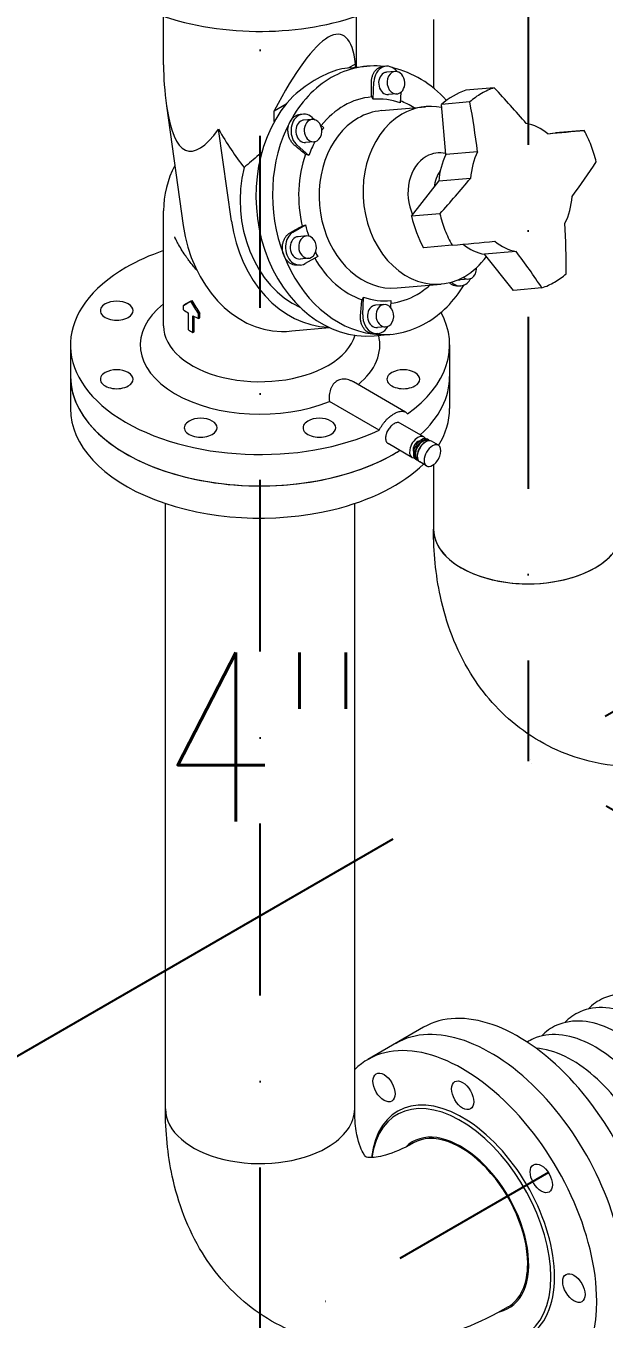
# Model space of a CAD drawing. Header units: millimetres. Extents: x -312439 to 477422, y -331570 to 212570.
# Drawn here: x 349559 to 349987, y 173903 to 174858 of the extents above; entities that cross this region are included whole.
import ezdxf

# ---------------------------------------------------------------- set-up
doc = ezdxf.new("R2010")
doc.units = ezdxf.units.MM
doc.linetypes.add('DASHDOT', pattern=[25.4, 12.7, -6.35, 0, -6.35])
doc.layers.add('ARCONDTEXTO', color=4, linetype='Continuous')
doc.styles.add('ROMAND', font='ROMAND.SHX')
doc.styles.add('ROMANS', font='romans.shx', dxfattribs={"height": 187.5})
doc.dimstyles.new('1-50 (MILIMETRO)', dxfattribs={"dimscale": 0, "dimtxt": 125, "dimasz": 125, "dimexe": 100, "dimexo": 100, "dimgap": 50, "dimtad": 0, "dimdec": 0, "dimzin": 0, "dimdsep": 46, "dimtxsty": 'ROMAND', "dimcen": -390, "dimclrd": 1, "dimclre": 1, "dimclrt": 3, "dimadec": 0, "dimazin": 0, "dimtfac": 1, "dimtdec": 0, "dimtix": 1, "dimtmove": 2, "dimatfit": 2, "dimfxl": 1, "dimtvp": 1, "dimtolj": 1, "dimtzin": 0, "dimarcsym": 0})

# ---------------------------------------------------------------- blocks, each defined once
blk = doc.blocks.new('*D20')
at = {"color": 1, "lineweight": -2, "transparency": 16777216}
for p, q in [((349830.29, 175602.04), (348862.26, 175043.15)), ((348962.26, 174975.89), (348962.26, 173881.15)), ((349830.29, 174257.31), (348862.26, 173698.42))]:
    blk.add_line(p, q, dxfattribs=at)
at = {"color": 1, "transparency": 16777216}
for points in [[(348941.43, 174975.89), (348983.1, 174975.89), (348962.26, 175100.89)], [(348941.43, 173881.15), (348983.1, 173881.15), (348962.26, 173756.15)]]:
    blk.add_solid(points, dxfattribs=at)
at = {"layer": 'Defpoints', "color": 0, "transparency": 16777216}
for p in [(349930.29, 175659.78), (349930.29, 174315.04), (348962.26, 173756.15)]:
    blk.add_point(p, dxfattribs=at)
at = {"color": 3, "transparency": 16777216, "insert": (348842.03, 174417.43), "char_height": 125, "attachment_point": 5, "rotation": 90, "style": 'ROMAND'}
blk.add_mtext('\\A1;1345', dxfattribs=at)
blk = doc.blocks.new('*D79')
at = {"color": 1, "lineweight": -2, "transparency": 16777216}
for p, q in [((349631.97, 175750.48), (349353.48, 175589.7)), ((349453.48, 175522.43), (349453.48, 173851.96)), ((349631.97, 173830.01), (349353.48, 173669.23))]:
    blk.add_line(p, q, dxfattribs=at)
at = {"color": 1, "transparency": 16777216}
for points in [[(349432.65, 175522.43), (349474.31, 175522.43), (349453.48, 175647.43)], [(349432.65, 173851.96), (349474.31, 173851.96), (349453.48, 173726.96)]]:
    blk.add_solid(points, dxfattribs=at)
at = {"layer": 'Defpoints', "color": 0, "transparency": 16777216}
for p in [(349731.97, 175808.21), (349731.97, 173887.74), (349453.48, 173726.96)]:
    blk.add_point(p, dxfattribs=at)
at = {"color": 3, "transparency": 16777216, "insert": (349328.48, 174687.2), "char_height": 125, "attachment_point": 5, "rotation": 90, "style": 'ROMAND'}
blk.add_mtext('\\A1;1920', dxfattribs=at)
blk = doc.blocks.new('*D21')
at = {"color": 1, "lineweight": -2, "transparency": 16777216}
for p, q in [((349631.97, 175750.48), (349353.48, 175589.7)), ((353090.01, 173547.88), (349561.73, 175584.93)), ((353376.75, 173588.43), (353098.26, 173427.64))]:
    blk.add_line(p, q, dxfattribs=at)
at = {"color": 1, "transparency": 16777216}
for points in [[(349572.15, 175602.97), (349551.32, 175566.89), (349453.48, 175647.43)], [(353100.43, 173565.92), (353079.59, 173529.84), (353198.26, 173485.38)]]:
    blk.add_solid(points, dxfattribs=at)
at = {"layer": 'Defpoints', "color": 0, "transparency": 16777216}
for p in [(349731.97, 175808.21), (349453.48, 175647.43), (353476.75, 173646.16)]:
    blk.add_point(p, dxfattribs=at)
at = {"color": 3, "transparency": 16777216, "insert": (351388.37, 174674.66), "char_height": 125, "attachment_point": 5, "rotation": 330, "style": 'ROMAND'}
blk.add_mtext('\\A1;4324', dxfattribs=at)
blk = doc.blocks.new('*D87')
at = {"color": 1, "lineweight": -2, "transparency": 16777216}
for p, q in [((346975.39, 174176.69), (347277.14, 174350.91)), ((347285.39, 174230.67), (351020.87, 172073.99)), ((350927.37, 171895.01), (351229.12, 172069.23))]:
    blk.add_line(p, q, dxfattribs=at)
at = {"color": 1, "transparency": 16777216}
for points in [[(347295.81, 174248.71), (347274.98, 174212.63), (347177.14, 174293.17)], [(351031.29, 172092.04), (351010.45, 172055.95), (351129.12, 172011.49)]]:
    blk.add_solid(points, dxfattribs=at)
at = {"layer": 'Defpoints', "color": 0, "transparency": 16777216}
for p in [(346875.39, 174118.96), (351129.12, 172011.49), (350827.37, 171837.28)]:
    blk.add_point(p, dxfattribs=at)
at = {"color": 3, "transparency": 16777216, "insert": (349215.63, 173260.59), "char_height": 125, "attachment_point": 5, "rotation": 330, "style": 'ROMAND'}
blk.add_mtext('\\A1;4563', dxfattribs=at)
blk = doc.blocks.new('*D59')
at = {"color": 1, "lineweight": -2, "transparency": 16777216}
for p, q in [((346365.39, 173979.99), (346365.39, 174553.56)), ((346473.65, 174375.59), (349813.37, 172447.4)), ((349921.63, 171926.8), (349921.63, 172500.37))]:
    blk.add_line(p, q, dxfattribs=at)
at = {"color": 1, "transparency": 16777216}
for points in [[(346484.06, 174393.64), (346463.23, 174357.55), (346365.39, 174438.09)], [(349823.79, 172465.44), (349802.96, 172429.36), (349921.63, 172384.9)]]:
    blk.add_solid(points, dxfattribs=at)
at = {"layer": 'Defpoints', "color": 0, "transparency": 16777216}
for p in [(346365.39, 173864.52), (349921.63, 172384.9), (349921.63, 171811.33)]:
    blk.add_point(p, dxfattribs=at)
at = {"color": 3, "transparency": 16777216, "insert": (348206.01, 173519.75), "char_height": 125, "attachment_point": 5, "rotation": 330, "style": 'ROMAND'}
blk.add_mtext('\\A1;4106', dxfattribs=at)

msp = doc.modelspace()

# ---------------------------------------------------------------- linework, layer by layer
at = {"color": 6, "linetype": 'DASHDOT', "ltscale": 10}
for p, q in [((349731.968, 173887.745), (349731.968, 175808.215)), ((349930.288, 175659.779), (349930.288, 174315.043))]:
    msp.add_line(p, q, dxfattribs=at)
at = {"color": 5, "linetype": 'Continuous', "lineweight": 0, "extrusion": (4.44089e-16, 0.816497, 0.57735)}
for p, q in [((349660.577, 174829.523), (349660.577, 174865.608)), ((349803.36, 174827.91), (349803.36, 174865.608)), ((349860.294, 174863.086), (349860.294, 174812.397)), ((349797.42, 174827.366), (349802.58, 174830.345)), ((349798.692, 174827.493), (349810.948, 174828.588)), ((349802.58, 174827.84), (349802.58, 174830.345)), ((349825.109, 174828.558), (349822.776, 174828.349)), ((349815.563, 174804.169), (349816.183, 174817.161)), ((349831.751, 174824.671), (349825.506, 174824.113)), ((349833.226, 174808.164), (349826.98, 174807.606)), ((349836.052, 174809.29), (349835.684, 174801.567)), ((349905.166, 174812.676), (349884.115, 174810.796)), ((349662.813, 174799.32), (349675.177, 174710.892)), ((349742.486, 174795.65), (349751.241, 174800.705)), ((349821.749, 174795.762), (349854.292, 174798.669)), ((349887.137, 174802.267), (349866.086, 174800.387)), ((349869.45, 174763.327), (349866.086, 174800.387)), ((349742.486, 174787.634), (349742.486, 174795.65)), ((349763.81, 174793.167), (349761.686, 174792.977)), ((349770.452, 174789.28), (349764.207, 174788.722)), ((349770.497, 174790.784), (349772.419, 174789.08)), ((349710.776, 174714.071), (349701.264, 174782.104)), ((349776.624, 174785.351), (349779.126, 174783.133)), ((349776.624, 174785.351), (349779.126, 174783.133)), ((349944.757, 174778.738), (349950.59, 174779.273)), ((349971.641, 174781.153), (349950.59, 174779.273)), ((349768.02, 174762.501), (349759.391, 174770.153)), ((349771.927, 174772.773), (349765.681, 174772.215)), ((349892.903, 174765.422), (349869.45, 174763.327)), ((349843.928, 174717.692), (349864.154, 174743.564)), ((349887.607, 174745.659), (349864.154, 174743.564)), ((349660.577, 174636.657), (349660.577, 174721.7)), ((349756.331, 174705.979), (349765.579, 174711.319)), ((349864.979, 174719.572), (349843.928, 174717.692)), ((349766.346, 174703.174), (349760.101, 174702.616)), ((349873.994, 174696.338), (349852.943, 174694.458)), ((349767.821, 174686.666), (349761.575, 174686.108)), ((349774.594, 174688.085), (349765.345, 174682.745)), ((349921.508, 174691.697), (349898.055, 174689.602)), ((349919.417, 174662.935), (349898.055, 174689.602)), ((349761.972, 174681.664), (349760.036, 174681.491)), ((349833.454, 174664.72), (349865.996, 174667.626)), ((349873.776, 174668.722), (349873.464, 174668.998)), ((349880.464, 174666.339), (349878.339, 174666.15)), ((349886.312, 174671.342), (349880.067, 174670.784)), ((349940.468, 174664.815), (349919.417, 174662.935)), ((349680.587, 174654.938), (349681.488, 174655.458)), ((349807.97, 174644.948), (349808.59, 174657.939)), ((349828.711, 174655.337), (349828.472, 174650.328)), ((349675.262, 174651.868), (349676.169, 174652.391)), ((349675.262, 174648.578), (349675.262, 174651.868)), ((349678.927, 174633.691), (349678.927, 174646.136)), ((349682.298, 174631.745), (349682.298, 174644.19)), ((349686.531, 174645.362), (349687.438, 174645.886)), ((349686.531, 174642.073), (349686.531, 174645.362)), ((349687.438, 174642.596), (349687.438, 174645.886)), ((349823.539, 174652.458), (349817.293, 174651.9)), ((349683.2, 174632.265), (349683.2, 174643.711)), ((349686.531, 174642.073), (349687.438, 174642.596)), ((349755.404, 174632.918), (349783.248, 174635.405)), ((349825.013, 174635.951), (349818.768, 174635.393)), ((349682.298, 174631.745), (349683.2, 174632.265)), ((349816.384, 174629.405), (349828.641, 174630.5)), ((349819.165, 174630.949), (349816.831, 174630.74)), ((349819.165, 174630.949), (349816.831, 174630.74)), ((349591.735, 174622.605), (349591.735, 174575.593)), ((349872.201, 174622.605), (349872.201, 174575.593)), ((349839.649, 174572.925), (349800.991, 174595.244)), ((349820.092, 174559.625), (349783.256, 174580.892)), ((349853.073, 174554.65), (349835.398, 174564.854)), ((349844.34, 174539.524), (349826.665, 174549.729)), ((349844.34, 174539.524), (349826.665, 174549.729)), ((349853.664, 174550.47), (349854.476, 174550.938)), ((349853.664, 174550.47), (349854.476, 174550.938)), ((349856.615, 174552.458), (349855.713, 174552.978)), ((349856.615, 174552.458), (349855.713, 174552.978)), ((349863.922, 174548.459), (349858.874, 174551.374)), ((349848.256, 174541.102), (349848.256, 174540.165)), ((349848.009, 174537.553), (349847.108, 174538.073)), ((349848.009, 174537.553), (349847.108, 174538.073)), ((349855.125, 174533.224), (349850.077, 174536.138)), ((349860.294, 174534.159), (349860.294, 174486.493)), ((349661.974, 174057.993), (349661.974, 174505.435)), ((349801.962, 174057.993), (349801.962, 174505.435)), ((349852.94, 174118.313), (349811.717, 174094.513))]:
    msp.add_line(p, q, dxfattribs=at)
at = {"color": 6, "linetype": 'DASHDOT', "ltscale": 10, "extrusion": (4.44089e-16, 0.816497, 0.57735)}
for p, q in [((350317.271, 174538.468), (349930.288, 174315.043)), ((350317.914, 174091.247), (349930.288, 174315.043)), ((350385.415, 174265.013), (349731.968, 173887.745))]:
    msp.add_line(p, q, dxfattribs=at)
at = {"color": 5, "linetype": 'Continuous', "lineweight": 0}
msp.add_arc((349731.968, 174721.7), 71.391, 151.937168, 180, dxfattribs=at)
for centre, major_axis, ratio, start_param, end_param in [((349731.968, 174935.294), (140.233, 0), 0.5773503, 3.1415927, 5.3919), ((349731.968, 174661.606), (60.176, 190.253), 0.2019062, 5.8629198, 6.5004447), ((349731.968, 174661.606), (60.176, 190.253), 0.2019062, 0.2172594, 0.8547843), ((349731.968, 174758.131), (-46.463, 131.96), 0.4107544, 0.8621401, 1.1131156), ((349748.465, 174723.173), (62.833, 101.162), 0.4025427, 0.3997664, 0.6448807), ((349819.795, 174729.544), (8.846, -99.044), 0.7886751, 2.9803504, 3.4924721), ((349807.538, 174728.449), (8.846, -99.044), 0.7886751, 3.1415927, 3.2473577), ((349826.243, 174815.86), (1.134, -12.698), 0.7886751, 2.2551499, 4.5396696), ((349832.488, 174816.417), (-0.737, 8.254), 0.7886751, 3.4924721, 6.6340647), ((349819.795, 174729.544), (8.846, -99.044), 0.7886751, 2.3389, 2.8950187), ((349819.795, 174729.544), (8.846, -99.044), 0.7886751, 3.4924721, 4.0160708), ((349748.465, 174723.173), (62.833, 101.162), 0.4025427, 0.6448807, 0.889995), ((349826.243, 174815.86), (-0.737, 8.254), 0.7886751, 0.3508794, 3.1415927), ((349826.243, 174815.86), (-0.737, 8.254), 0.7886751, 0, 0.3508794), ((349832.488, 174816.417), (-0.737, 8.254), 0.7886751, 0.3508794, 3.4924721), ((349807.538, 174728.449), (8.846, -99.044), 0.7886751, 3.7375864, 6.2831853), ((349901.766, 174736.865), (6.805, -76.188), 0.7886751, 3.325024, 3.6599201), ((349922.817, 174738.745), (-6.805, 76.188), 0.7886751, 0.3508794, 0.5183275), ((349922.817, 174738.745), (-6.805, 76.188), 0.7886751, 0.1834313, 0.3508794), ((349666.235, 174740.259), (-360.346, 281.7), 0.4702544, 4.3111148, 4.3929453), ((349731.968, 175022.426), (53.231, 256.437), 0.1855173, 2.6632307, 3.5384683), ((349821.022, 174729.654), (6.808, -76.223), 0.7886751, 3.4924721, 3.836628), ((349821.022, 174729.654), (6.808, -76.223), 0.7886751, 3.1362436, 3.4924721), ((349822.137, 174729.753), (6.646, -74.41), 0.7886751, 2.7973855, 3.140361), ((349821.022, 174729.654), (6.808, -76.223), 0.7886751, 2.605291, 2.7829501), ((349860.144, 174733.148), (5.852, -65.521), 0.7886751, 2.910085, 3.4924721), ((349616.035, 174711.276), (-41.738, 455.48), 0.6148091, 4.7750799, 4.8569104), ((349819.795, 174729.544), (8.846, -99.044), 0.7886751, 4.0160708, 5.0632684), ((349764.944, 174780.469), (1.134, -12.698), 0.7886751, 2.4452745, 5.5868672), ((349764.944, 174780.469), (0.737, -8.254), 0.7886751, 3.4924721, 6.2831853), ((349764.944, 174780.469), (0.737, -8.254), 0.7886751, 3.1415927, 3.4924721), ((349771.19, 174781.026), (0.737, -8.254), 0.7886751, 3.4924721, 6.6340647), ((349771.19, 174781.026), (0.737, -8.254), 0.7886751, 0.3508794, 3.4924721), ((349827.602, 174730.241), (5.852, -65.521), 0.7886751, 3.4924721, 6.2831853), ((349827.602, 174730.241), (5.852, -65.521), 0.7886751, 3.1415927, 3.4924721), ((349860.144, 174733.148), (5.852, -65.521), 0.7886751, 3.4924721, 6.6340647), ((349731.968, 174853.062), (-46.463, 131.96), 0.4107544, 1.9883533, 2.2675497), ((349822.137, 174729.753), (6.646, -74.41), 0.7886751, 3.8445831, 3.8798911), ((349925.219, 174738.96), (-4.253, 47.617), 0.7886751, 5.6252774, 6.0720557), ((349642.288, 174751.615), (455.516, 41.342), 0.001115, 5.4386381, 5.5204686), ((349922.817, 174738.745), (-6.805, 76.188), 0.7886751, 5.0632684, 5.2307165), ((349822.137, 174729.753), (6.646, -74.41), 0.7886751, 4.0258676, 4.1875586), ((349922.817, 174738.745), (-6.805, 76.188), 0.7886751, 4.8958203, 5.0632684), ((349821.022, 174729.654), (6.808, -76.223), 0.7886751, 4.1834411, 4.8958981), ((349865.855, 174733.658), (2.756, -30.856), 0.7886751, 3.4924721, 5.1402029), ((349865.855, 174733.658), (2.756, -30.856), 0.7886751, 2.8842159, 3.4924721), ((349901.766, 174736.865), (4.253, -47.617), 0.7886751, 4.054481, 4.5012594), ((349925.219, 174738.96), (-4.253, 47.617), 0.7886751, 0.9128884, 1.3596668), ((349781.229, 174726.099), (7.202, -80.632), 0.7886751, 4.2930307, 5.8628079), ((349879.127, 174734.843), (2.098, -23.491), 0.7886751, 3.8637936, 4.460463), ((349667.389, 174686.923), (356.976, 285.958), 0.3960458, 5.3141577, 5.3959882), ((349624.017, 174741.066), (356.976, 285.958), 0.3960458, 5.1041178, 5.1859483), ((349925.219, 174738.96), (-4.253, 47.617), 0.7886751, 4.054481, 4.5012594), ((349745.63, 174722.92), (8.052, -90.155), 0.7886751, 4.7755436, 6.1995467), ((349781.229, 174726.099), (8.052, -90.155), 0.7886751, 4.7755436, 6.1884581), ((349822.137, 174729.753), (6.646, -74.41), 0.7886751, 4.8917806, 5.0078483), ((349901.766, 174736.865), (6.805, -76.188), 0.7886751, 4.8958203, 5.2307165), ((349922.817, 174738.745), (-6.805, 76.188), 0.7886751, 1.7542277, 1.9216757), ((349675.371, 174716.713), (41.738, -455.48), 0.6148091, 1.4234474, 1.5052779), ((349760.838, 174694.362), (-1.134, 12.698), 0.7886751, 0.3508794, 3.4924721), ((349760.838, 174694.362), (0.737, -8.254), 0.7886751, 3.4924721, 6.2831853), ((349760.838, 174694.362), (0.737, -8.254), 0.7886751, 3.1415927, 3.4924721), ((349767.083, 174694.92), (0.737, -8.254), 0.7886751, 3.4924721, 6.6340647), ((349767.083, 174694.92), (0.737, -8.254), 0.7886751, 0.3508794, 3.4924721), ((349922.817, 174738.745), (-6.805, 76.188), 0.7886751, 1.9216757, 2.0891238), ((349731.968, 174622.605), (140.233, 0), 0.5773503, 2.1049246, 2.3561945), ((349649.117, 174676.374), (455.516, 41.342), 0.001115, 5.2285982, 5.3104287), ((349901.766, 174736.865), (4.253, -47.617), 0.7886751, 5.6270002, 6.0720557), ((349925.219, 174738.96), (-4.253, 47.617), 0.7886751, 2.4836847, 2.9304631), ((349819.795, 174729.544), (8.846, -99.044), 0.7886751, 5.0632684, 6.1104659), ((349821.022, 174729.654), (6.808, -76.223), 0.7886751, 5.2371051, 5.9430956), ((349822.137, 174729.753), (6.646, -74.41), 0.7886751, 5.1876495, 5.2347561), ((349860.144, 174733.148), (5.852, -65.521), 0.7886751, 0.3508794, 0.7417875), ((349625.17, 174687.73), (-360.346, 281.7), 0.4702544, 4.1010749, 4.1829054), ((349731.968, 174622.605), (140.233, 0), 0.5773503, 2.3561945, 5.3919), ((349885.575, 174679.595), (-0.737, 8.254), 0.7886751, 3.4924721, 4.6519615), ((349922.817, 174738.745), (-6.805, 76.188), 0.7886751, 3.4924721, 3.6599201), ((349821.022, 174729.654), (6.808, -76.223), 0.7886751, 0.3508794, 0.5363016), ((349819.795, 174729.544), (8.846, -99.044), 0.7886751, 0.3508794, 0.8181817), ((349879.329, 174679.037), (-1.134, 12.698), 0.7886751, 2.4452745, 4.0280354), ((349879.329, 174679.037), (-0.737, 8.254), 0.7886751, 2.9312001, 3.1415927), ((349885.575, 174679.595), (-0.737, 8.254), 0.7886751, 2.508264, 3.4924721), ((349922.817, 174738.745), (-6.805, 76.188), 0.7886751, 3.325024, 3.4924721), ((349625.965, 174647.955), (-12.111, 0), 0.5773503, 2.3561945, 5.4977871), ((349731.968, 174684.603), (72.666, 41.926), 0.0002842, 3.8169857, 3.9268556), ((349731.968, 174684.603), (71.391, 41.191), 0.0002842, 3.8150161, 3.9268561), ((349731.968, 174684.606), (-51.391, 88.954), 0.5775397, 1.5706608, 1.6805311), ((349731.968, 174684.606), (-50.49, 87.393), 0.5775397, 1.5706614, 1.6825017), ((349822.137, 174729.753), (6.646, -74.41), 0.7886751, 5.9389782, 6.2819537), ((349824.276, 174644.204), (0.737, -8.254), 0.7886751, 0.3508794, 3.4924721), ((349821.022, 174729.654), (6.808, -76.223), 0.7886751, 0.0132038, 0.3508794), ((349625.965, 174647.955), (-12.111, 0), 0.5773503, 5.4977871, 8.6393798), ((349731.968, 174622.605), (88.602, 0), 0.5773503, 2.5077462, 5.3297188), ((349731.968, 174674.813), (-72.666, 0), 0.5773503, 0.675557, 0.7525866), ((349731.968, 174674.813), (-72.666, 0), 0.5773503, 0.8182097, 0.8952971), ((349818.031, 174643.647), (-1.134, 12.698), 0.7886751, 1.398077, 4.0280354), ((349818.031, 174643.647), (0.737, -8.254), 0.7886751, 3.4924721, 6.2831853), ((349818.031, 174643.647), (0.737, -8.254), 0.7886751, 3.1415927, 3.4924721), ((349824.276, 174644.204), (0.737, -8.254), 0.7886751, 3.4924721, 6.6340647), ((349731.968, 174622.605), (140.233, 0), 0.5773503, 5.6036743, 6.5851887), ((349731.968, 174636.657), (71.391, 0), 0.5773503, 3.1415927, 5.4977871), ((349819.795, 174729.544), (8.846, -99.044), 0.7886751, 6.1104659, 6.6340647), ((349731.968, 174662.368), (-72.666, 0), 0.5773503, 0.7525866, 0.8182097), ((349731.968, 174636.657), (71.391, 0), 0.5773503, 5.4977871, 6.1146598), ((349731.968, 174622.605), (88.602, 0), 0.5773503, 5.6713039, 6.4223834), ((349731.968, 174599.393), (-140.233, 0), 0.5773503, 0, 1.9627364), ((349731.968, 174599.393), (140.233, 0), 0.5773503, 3.1415927, 5.4977871), ((349625.965, 174597.255), (-12.111, 0), 0.5773503, 5.4977871, 8.6393798), ((349625.965, 174597.255), (-12.111, 0), 0.5773503, 2.3561945, 5.4977871), ((349837.971, 174597.255), (-12.111, 0), 0.5773503, 5.4977871, 8.6393798), ((349837.971, 174597.255), (-12.111, 0), 0.5773503, 2.3561945, 5.4977871), ((349731.968, 174599.393), (-140.233, 0), 0.5773503, 2.5778912, 3.1415927), ((349731.968, 174599.393), (140.233, 0), 0.5773503, 5.7194838, 6.2831853), ((349731.968, 174575.593), (140.233, 0), 0.5773503, 3.1415927, 5.1043291), ((349688.06, 174561.404), (-12.111, 0), 0.5773503, 2.3561945, 5.4977871), ((349775.876, 174561.404), (-12.111, 0), 0.5773503, 2.3561945, 5.4977871), ((349731.968, 174575.593), (140.233, 0), 0.5773503, 5.9404556, 6.2831853), ((349688.06, 174561.404), (-12.111, 0), 0.5773503, 5.4977871, 8.6393798), ((349775.876, 174561.404), (-12.111, 0), 0.5773503, 5.4977871, 8.6393798), ((349848.706, 174547.087), (4.366, 7.563), 0.5773503, 0.7853982, 3.4811609), ((349851.411, 174545.526), (4.303, 7.452), 0.5773503, 0.7853982, 3.1415927), ((349848.706, 174547.087), (2.55, 4.416), 0.5773503, 0.7853982, 2.7939702), ((349852.312, 174545.005), (4.303, 7.452), 0.5773503, 0.7853982, 3.3498248), ((349852.312, 174545.005), (3.825, 6.624), 0.5773503, 0.7853982, 3.1393829), ((349854.476, 174543.756), (4.398, 7.618), 0.5773503, 0.7853982, 3.1415927), ((349853.664, 174544.225), (3.825, 6.624), 0.5773503, 0.7853982, 2.3561945), ((349848.706, 174547.087), (4.366, 7.563), 0.5773503, 5.9436171, 7.0685835), ((349848.706, 174547.087), (2.55, 4.416), 0.5773503, 0.3476224, 0.7853982), ((349851.411, 174545.526), (4.303, 7.452), 0.5773503, 0, 0.7853982), ((349852.312, 174545.005), (4.303, 7.452), 0.5773503, 6.0749532, 7.0685835), ((349852.312, 174545.005), (3.825, 6.624), 0.5773503, 0.0022097, 0.7853982), ((349854.476, 174543.756), (4.398, 7.618), 0.5773503, 0, 0.7853982), ((349859.524, 174540.842), (4.398, 7.618), 0.5773503, 3.9269908, 7.0685835), ((349731.968, 174599.393), (-140.233, 0), 0.5773503, 1.9627364, 2.3999597), ((349731.968, 174599.393), (140.233, 0), 0.5773503, 5.4977871, 5.5415524), ((349859.524, 174540.842), (4.398, 7.618), 0.5773503, 0.7853982, 3.9269908), ((349731.968, 174575.593), (140.233, 0), 0.5773503, 5.1043291, 5.751468), ((349930.288, 174486.493), (69.994, 0), 0.5773503, 3.1415927, 5.4977871), ((349930.288, 174486.493), (-69.994, 0), 0.5773503, 0, 3.1415927), ((349930.288, 174486.493), (69.994, 0), 0.5773503, 5.4977871, 6.2831853), ((349923.057, 173996.868), (70.117, -121.446), 0.5773503, 0.7853982, 3.1415927), ((349902.445, 173984.968), (70.117, -121.446), 0.5773503, 0.7853982, 3.1415927), ((349881.834, 173973.068), (70.117, -121.446), 0.5773503, 0.7853982, 3.2926829), ((349881.834, 173973.068), (48.071, -83.262), 0.5773503, 0.7853982, 3.7988444), ((349880.448, 173972.268), (47.091, -81.565), 0.5773503, 0.7853982, 3.7733612), ((349731.968, 174057.993), (69.994, 0), 0.5773503, 3.1415927, 5.4977871), ((349731.968, 174057.993), (69.994, 0), 0.5773503, 5.4977871, 6.2831853), ((349880.448, 173972.268), (35.518, -61.518), 0.5773503, 6.1036024, 9.5816852), ((349880.448, 173972.268), (34.997, -60.617), 0.5773503, 0.7853982, 3.1415927), ((349902.445, 173984.968), (35.518, -61.518), 0.5773503, 3.4564323, 3.481239), ((349902.445, 173984.968), (34.293, -59.397), 0.5773503, 3.408813, 3.4341272), ((349902.445, 173984.968), (30.619, -53.033), 0.5773503, 3.2605556, 3.2880462), ((349880.448, 173972.268), (34.997, -60.617), 0.5773503, 0, 0.7853982), ((349880.448, 173972.268), (47.091, -81.565), 0.5773503, 5.5050704, 7.0685835), ((349881.834, 173973.068), (48.071, -83.262), 0.5773503, 5.4977871, 7.0685835), ((349902.445, 173984.968), (30.619, -53.033), 0.5773503, 6.1367318, 6.1642223), ((349902.445, 173984.968), (70.117, -121.446), 0.5773503, 0, 0.7853982), ((349902.445, 173984.968), (35.518, -61.518), 0.5773503, 5.943539, 5.9683457), ((349902.445, 173984.968), (34.293, -59.397), 0.5773503, 5.9906507, 6.0159649), ((349881.834, 173973.068), (70.117, -121.446), 0.5773503, 5.1450894, 7.0685835)]:
    msp.add_ellipse(centre, major_axis=major_axis, ratio=ratio, start_param=start_param, end_param=end_param, dxfattribs=at)
for centre, major_axis in [((349823.658, 174073.83), (5.818, -10.076)), ((349881.834, 174068.068), (5.818, -10.076)), ((349940.009, 174006.655), (-5.818, 10.076)), ((349964.106, 173925.568), (-5.818, 10.076))]:
    msp.add_ellipse(centre, major_axis=major_axis, ratio=0.5773503, dxfattribs=at)
for points, knots in [([(349814.474, 174817.008), (349814.469, 174817.839), (349814.53, 174818.648), (349814.716, 174819.83), (349814.794, 174820.219), (349814.982, 174820.985), (349815.093, 174821.364), (349815.467, 174822.459), (349815.774, 174823.143), (349816.5, 174824.419), (349816.924, 174825.014), (349817.851, 174826.058), (349818.358, 174826.515), (349819.182, 174827.101), (349819.469, 174827.279), (349820.05, 174827.594), (349820.644, 174827.869), (349821.263, 174828.067), (349821.894, 174828.226), (349822.217, 174828.286), (349822.62, 174828.334), (349822.698, 174828.342), (349822.776, 174828.349)], [0.000000396, 0.000000396, 0.000000396, 0.000000396, 0.001958149, 0.001958149, 0.002937025, 0.002937025, 0.003915902, 0.003915902, 0.005873654, 0.005873654, 0.007831407, 0.007831407, 0.00978916, 0.00978916, 0.010768037, 0.010768037, 0.011746913, 0.012725789, 0.012725789, 0.013704666, 0.013704666, 0.013938543, 0.013938543, 0.013938543, 0.013938543]), ([(349757.682, 174770), (349757.087, 174770.484), (349756.535, 174771.029), (349755.77, 174771.936), (349755.524, 174772.255), (349755.059, 174772.918), (349754.841, 174773.26), (349754.231, 174774.314), (349753.881, 174775.055), (349753.443, 174776.227), (349753.312, 174776.628), (349753.085, 174777.431), (349752.891, 174778.24), (349752.763, 174779.063), (349752.669, 174779.893), (349752.638, 174780.314), (349752.599, 174781.568), (349752.641, 174782.39), (349752.806, 174783.602), (349752.877, 174784.002), (349753.055, 174784.796), (349753.161, 174785.186), (349753.524, 174786.323), (349753.827, 174787.04), (349754.191, 174787.718)], [0.00058138, 0.00058138, 0.00058138, 0.00058138, 0.002539611, 0.002539611, 0.003518726, 0.003518726, 0.004497842, 0.004497842, 0.006456073, 0.006456073, 0.007435188, 0.007435188, 0.008414304, 0.009393419, 0.009393419, 0.010372535, 0.010372535, 0.012330766, 0.012330766, 0.013309881, 0.013309881, 0.014288997, 0.014288997, 0.016247228, 0.016247228, 0.016247228, 0.016247228]), ([(349754.191, 174787.718), (349754.373, 174788.056), (349754.572, 174788.386), (349754.994, 174789.012), (349755.217, 174789.31), (349755.922, 174790.158), (349756.44, 174790.663), (349757.573, 174791.547), (349758.172, 174791.912), (349759.113, 174792.348), (349759.434, 174792.475), (349760.091, 174792.689), (349760.429, 174792.778), (349761.071, 174792.905), (349761.378, 174792.949), (349761.686, 174792.977)], [0.0162472276, 0.0162472276, 0.0162472276, 0.0162472276, 0.0172249629, 0.0172249629, 0.0182026982, 0.0182026982, 0.0201581688, 0.0201581688, 0.0221136394, 0.0221136394, 0.0230913747, 0.0230913747, 0.02406911, 0.02406911, 0.024951443, 0.024951443, 0.024951443, 0.024951443]), ([(349733.314, 174765.107), (349732.538, 174764.438), (349731.768, 174763.771), (349727.306, 174759.907), (349723.725, 174756.779), (349720.215, 174753.743)], [0.032298756, 0.032298756, 0.032298756, 0.032298756, 0.034927772, 0.034927772, 0.047621342, 0.047621342, 0.047621342, 0.047621342]), ([(349733.314, 174765.107), (349732.538, 174764.438), (349731.768, 174763.771), (349727.306, 174759.907), (349723.725, 174756.779), (349720.215, 174753.743)], [0.032298756, 0.032298756, 0.032298756, 0.032298756, 0.034927772, 0.034927772, 0.047621342, 0.047621342, 0.047621342, 0.047621342]), ([(349685.176, 174677.847), (349683.267, 174680.019), (349681.444, 174682.258), (349679.167, 174685.281), (349678.634, 174686.006), (349677.59, 174687.464), (349677.079, 174688.196), (349675.577, 174690.405), (349674.618, 174691.893), (349672.783, 174694.899), (349671.908, 174696.417), (349670.659, 174698.717), (349670.253, 174699.487), (349669.661, 174700.649), (349669.369, 174701.232), (349669.083, 174701.816), (349668.894, 174702.206), (349668.799, 174702.403), (349668.707, 174702.596)], [0.05657441, 0.05657441, 0.05657441, 0.05657441, 0.063463935, 0.063463935, 0.06560998, 0.06560998, 0.067756025, 0.067756025, 0.072048115, 0.072048115, 0.076340205, 0.076340205, 0.07848625, 0.07848625, 0.079559272, 0.080095783, 0.080095783, 0.080632295, 0.080632295, 0.080632295, 0.080632295]), ([(349749.481, 174688.948), (349749.334, 174689.328), (349749.202, 174689.716), (349748.969, 174690.512), (349748.868, 174690.918), (349748.619, 174692.138), (349748.52, 174692.962), (349748.472, 174694.215), (349748.474, 174694.638), (349748.511, 174695.474), (349748.547, 174695.888), (349748.704, 174697.118), (349748.874, 174697.922), (349749.353, 174699.496), (349749.654, 174700.243), (349750.192, 174701.3), (349750.387, 174701.642), (349750.805, 174702.304), (349751.03, 174702.626), (349751.737, 174703.54), (349752.253, 174704.087), (349753.374, 174705.056), (349753.983, 174705.479), (349754.622, 174705.826)], [0.015662218, 0.015662218, 0.015662218, 0.015662218, 0.016640189, 0.016640189, 0.017618161, 0.017618161, 0.019574103, 0.019574103, 0.020552075, 0.020552075, 0.021530046, 0.021530046, 0.023485989, 0.023485989, 0.025441931, 0.025441931, 0.026419902, 0.026419902, 0.027397874, 0.027397874, 0.029353816, 0.029353816, 0.031309759, 0.031309759, 0.031309759, 0.031309759]), ([(349760.036, 174681.491), (349759.889, 174681.478), (349759.742, 174681.469), (349758.898, 174681.435), (349758.205, 174681.49), (349756.831, 174681.759), (349756.144, 174681.979), (349754.839, 174682.565), (349754.213, 174682.932), (349753.315, 174683.596), (349753.023, 174683.837), (349752.465, 174684.346), (349751.93, 174684.885), (349751.441, 174685.483), (349750.975, 174686.111), (349750.753, 174686.441), (349750.13, 174687.467), (349749.776, 174688.189), (349749.481, 174688.948)], [0.003503533, 0.003503533, 0.003503533, 0.003503533, 0.003915703, 0.003915703, 0.005873455, 0.005873455, 0.007831208, 0.007831208, 0.009788961, 0.009788961, 0.010767837, 0.010767837, 0.011746713, 0.012725589, 0.012725589, 0.013704466, 0.013704466, 0.015662218, 0.015662218, 0.015662218, 0.015662218]), ([(349760.036, 174681.491), (349759.889, 174681.478), (349759.742, 174681.469), (349758.898, 174681.435), (349758.205, 174681.49), (349756.831, 174681.759), (349756.144, 174681.979), (349754.839, 174682.565), (349754.213, 174682.932), (349753.315, 174683.596), (349753.023, 174683.837), (349752.465, 174684.346), (349751.93, 174684.885), (349751.441, 174685.483), (349750.975, 174686.111), (349750.753, 174686.441), (349750.13, 174687.467), (349749.776, 174688.189), (349749.481, 174688.948)], [0.003503533, 0.003503533, 0.003503533, 0.003503533, 0.003915703, 0.003915703, 0.005873455, 0.005873455, 0.007831208, 0.007831208, 0.009788961, 0.009788961, 0.010767837, 0.010767837, 0.011746713, 0.012725589, 0.012725589, 0.013704466, 0.013704466, 0.015662218, 0.015662218, 0.015662218, 0.015662218]), ([(349878.339, 174666.15), (349878, 174666.119), (349877.658, 174666.113), (349876.683, 174666.166), (349876.065, 174666.282), (349875.157, 174666.574), (349874.857, 174666.691), (349874.265, 174666.966), (349873.972, 174667.124), (349873.117, 174667.651), (349872.577, 174668.074), (349872.067, 174668.569)], [0.0258099615, 0.0258099615, 0.0258099615, 0.0258099615, 0.0268783058, 0.0268783058, 0.0288345056, 0.0288345056, 0.0298126055, 0.0298126055, 0.0307907054, 0.0307907054, 0.0327469051, 0.0327469051, 0.0327469051, 0.0327469051]), ([(349815.085, 174630.775), (349814.756, 174630.817), (349814.429, 174630.88), (349813.776, 174631.048), (349813.453, 174631.152), (349812.507, 174631.522), (349811.902, 174631.844), (349811.034, 174632.442), (349810.749, 174632.661), (349810.204, 174633.131), (349809.942, 174633.382), (349809.19, 174634.18), (349808.733, 174634.772), (349807.908, 174636.081), (349807.554, 174636.779), (349807.109, 174637.882), (349806.975, 174638.26), (349806.736, 174639.035), (349806.63, 174639.434), (349806.366, 174640.638), (349806.254, 174641.454), (349806.159, 174643.114), (349806.177, 174643.963), (349806.261, 174644.795)], [0.015662419, 0.015662419, 0.015662419, 0.015662419, 0.01664064, 0.01664064, 0.017618861, 0.017618861, 0.019575304, 0.019575304, 0.020553525, 0.020553525, 0.021531746, 0.021531746, 0.023488188, 0.023488188, 0.025444631, 0.025444631, 0.026422852, 0.026422852, 0.027401073, 0.027401073, 0.029357516, 0.029357516, 0.031313958, 0.031313958, 0.031313958, 0.031313958]), ([(349800.991, 174595.244), (349800.845, 174595.329), (349800.697, 174595.412), (349800.232, 174595.665), (349799.912, 174595.828), (349799.265, 174596.133), (349798.937, 174596.276), (349797.95, 174596.668), (349797.292, 174596.88), (349795.972, 174597.198), (349795.31, 174597.305), (349794.313, 174597.377), (349793.98, 174597.386), (349793.324, 174597.373), (349792.999, 174597.351), (349792.038, 174597.24), (349791.413, 174597.104), (349790.192, 174596.706), (349789.592, 174596.438), (349789.03, 174596.114)], [0.003282491, 0.003282491, 0.003282491, 0.003282491, 0.003716952, 0.003716952, 0.004646116, 0.004646116, 0.00557528, 0.00557528, 0.007433608, 0.007433608, 0.009291935, 0.009291935, 0.010221099, 0.010221099, 0.011150263, 0.011150263, 0.01300859, 0.01300859, 0.014866918, 0.014866918, 0.014866918, 0.014866918]), ([(349789.03, 174596.114), (349788.469, 174595.79), (349787.943, 174595.41), (349787.202, 174594.755), (349786.963, 174594.523), (349786.503, 174594.03), (349786.282, 174593.77), (349785.656, 174592.963), (349785.283, 174592.383), (349784.789, 174591.457), (349784.634, 174591.139), (349784.347, 174590.484), (349784.215, 174590.147), (349783.854, 174589.125), (349783.66, 174588.421), (349783.358, 174586.977), (349783.25, 174586.233), (349783.051, 174583.971), (349783.084, 174582.44), (349783.256, 174580.892)], [0.014866918, 0.014866918, 0.014866918, 0.014866918, 0.016720133, 0.016720133, 0.017646741, 0.017646741, 0.018573348, 0.018573348, 0.020426564, 0.020426564, 0.021353171, 0.021353171, 0.022279779, 0.022279779, 0.024132994, 0.024132994, 0.025986209, 0.025986209, 0.02969264, 0.02969264, 0.02969264, 0.02969264]), ([(349820.092, 174559.625), (349820.733, 174560.921), (349821.472, 174562.166), (349822.507, 174563.664), (349822.72, 174563.961), (349823.156, 174564.549), (349823.381, 174564.841), (349824.063, 174565.696), (349824.53, 174566.243), (349825.49, 174567.291), (349825.981, 174567.793), (349826.988, 174568.752), (349827.506, 174569.211), (349829.056, 174570.486), (349830.091, 174571.21), (349831.128, 174571.809)], [0, 0, 0, 0, 0.00341829, 0.00341829, 0.004272863, 0.004272863, 0.005127436, 0.005127436, 0.006836581, 0.006836581, 0.008545726, 0.008545726, 0.010254871, 0.010254871, 0.013673162, 0.013673162, 0.013673162, 0.013673162]), ([(349831.128, 174571.809), (349831.387, 174571.958), (349831.646, 174572.1), (349832.159, 174572.364), (349832.413, 174572.486), (349833.167, 174572.826), (349833.659, 174573.015), (349834.624, 174573.321), (349835.097, 174573.436), (349836.022, 174573.591), (349836.466, 174573.628), (349837.316, 174573.624), (349837.723, 174573.583), (349838.307, 174573.463), (349838.498, 174573.413), (349838.87, 174573.293), (349839.052, 174573.222), (349839.929, 174572.823), (349840.536, 174572.353), (349841.053, 174571.726)], [0.013673162, 0.013673162, 0.013673162, 0.013673162, 0.014526476, 0.014526476, 0.01537979, 0.01537979, 0.017086419, 0.017086419, 0.018793048, 0.018793048, 0.020499677, 0.020499677, 0.022206305, 0.022206305, 0.02305962, 0.02305962, 0.023912934, 0.023912934, 0.027326192, 0.027326192, 0.027326192, 0.027326192]), ([(349831.128, 174564.366), (349830.72, 174564.13), (349830.316, 174563.854), (349829.717, 174563.38), (349829.518, 174563.213), (349829.123, 174562.857), (349828.926, 174562.668), (349828.352, 174562.084), (349827.987, 174561.666), (349827.292, 174560.774), (349826.962, 174560.297), (349826.367, 174559.325), (349826.099, 174558.826), (349825.743, 174558.056), (349825.632, 174557.796), (349825.431, 174557.28), (349825.25, 174556.766), (349825.106, 174556.255), (349824.981, 174555.744), (349824.929, 174555.488), (349824.802, 174554.734), (349824.761, 174554.25), (349824.76, 174553.319), (349824.803, 174552.868), (349824.97, 174552.039), (349825.094, 174551.658), (349825.34, 174551.137), (349825.432, 174550.971), (349825.634, 174550.662), (349825.743, 174550.519), (349826.096, 174550.123), (349826.364, 174549.903), (349826.665, 174549.729), (349826.665, 174549.729), (349826.665, 174549.729)], [0, 0, 0, 0, 0.001338838, 0.001338838, 0.002008257, 0.002008257, 0.002677676, 0.002677676, 0.004016513, 0.004016513, 0.005355351, 0.005355351, 0.006694189, 0.006694189, 0.007363608, 0.007363608, 0.008033027, 0.008702446, 0.008702446, 0.009371865, 0.009371865, 0.010710703, 0.010710703, 0.01204954, 0.01204954, 0.013388378, 0.013388378, 0.014057797, 0.014057797, 0.014727216, 0.014727216, 0.016066054, 0.016066054, 0.016067477, 0.016067477, 0.016067477, 0.016067477]), ([(349835.398, 174564.854), (349835.127, 174565.011), (349834.83, 174565.119), (349834.343, 174565.208), (349834.173, 174565.225), (349833.827, 174565.234), (349833.65, 174565.225), (349833.107, 174565.163), (349832.726, 174565.072), (349831.937, 174564.79), (349831.536, 174564.602), (349831.128, 174564.366)], [0.0374885983, 0.0374885983, 0.0374885983, 0.0374885983, 0.0388223089, 0.0388223089, 0.0394915744, 0.0394915744, 0.04016084, 0.04016084, 0.041499371, 0.041499371, 0.0428379021, 0.0428379021, 0.0428379021, 0.0428379021]), ([(350113.765, 174340.151), (350092.719, 174328), (350070.354, 174318.833), (350023.676, 174309.397), (349999.188, 174309.061), (349956.933, 174319.601), (349939.094, 174328.067), (349909.167, 174350.897), (349896.957, 174364.859), (349876.757, 174397.736), (349869.615, 174417.008), (349861.864, 174453.027), (349860.294, 174469.666), (349860.294, 174486.493)], [1.5707963, 1.5707963, 1.5707963, 1.5707963, 1.8849556, 1.8849556, 2.1921911, 2.1921911, 2.4304134, 2.4304134, 2.6591714, 2.6591714, 2.9240626, 2.9240626, 3.1415927, 3.1415927, 3.1415927, 3.1415927]), ([(350096.049, 174022.703), (350096.049, 174031.071), (350094.845, 174039.991), (350090.249, 174058.082), (350086.862, 174067.248), (350078.285, 174084.928), (350073.103, 174093.44), (350061.436, 174109.019), (350054.953, 174116.081), (350041.247, 174128.068), (350034.023, 174132.983), (350019.471, 174140.06), (350012.135, 174142.229), (349998.337, 174143.289), (349991.836, 174142.318), (349981.792, 174137.906), (349977.942, 174135.192), (349974.689, 174131.791)], [0, 0, 0, 0, 0.3311572, 0.3311572, 0.6612789, 0.6612789, 0.9899629, 0.9899629, 1.3188617, 1.3188617, 1.6494604, 1.6494604, 1.9798425, 1.9798425, 2.2926986, 2.2926986, 2.5231338, 2.5231338, 2.5231338, 2.5231338]), ([(350078.729, 174012.703), (350078.729, 174021.071), (350077.524, 174029.991), (350072.928, 174048.082), (350069.542, 174057.248), (350060.964, 174074.928), (350055.783, 174083.44), (350044.116, 174099.019), (350037.632, 174106.081), (350023.926, 174118.068), (350016.703, 174122.983), (350002.151, 174130.06), (349994.814, 174132.229), (349981.017, 174133.289), (349974.516, 174132.318), (349964.472, 174127.906), (349960.622, 174125.192), (349957.369, 174121.791)], [0, 0, 0, 0, 0.3311572, 0.3311572, 0.6612789, 0.6612789, 0.9899629, 0.9899629, 1.3188617, 1.3188617, 1.6494604, 1.6494604, 1.9798425, 1.9798425, 2.2926986, 2.2926986, 2.5231338, 2.5231338, 2.5231338, 2.5231338]), ([(350061.408, 174002.703), (350061.408, 174011.071), (350060.204, 174019.991), (350055.608, 174038.082), (350052.221, 174047.248), (350043.644, 174064.928), (350038.462, 174073.44), (350026.795, 174089.019), (350020.312, 174096.081), (350006.606, 174108.068), (349999.382, 174112.983), (349984.83, 174120.06), (349977.494, 174122.229), (349963.696, 174123.289), (349957.195, 174122.318), (349947.151, 174117.906), (349943.301, 174115.192), (349940.048, 174111.791)], [0, 0, 0, 0, 0.3311572, 0.3311572, 0.6612789, 0.6612789, 0.9899629, 0.9899629, 1.3188617, 1.3188617, 1.6494604, 1.6494604, 1.9798425, 1.9798425, 2.2926986, 2.2926986, 2.5231338, 2.5231338, 2.5231338, 2.5231338]), ([(350044.088, 173992.703), (350044.088, 174001.071), (350042.883, 174009.991), (350038.287, 174028.082), (350034.901, 174037.248), (350026.323, 174054.928), (350021.142, 174063.44), (350009.475, 174079.019), (350002.991, 174086.081), (349989.285, 174098.068), (349982.062, 174102.983), (349967.51, 174110.06), (349960.173, 174112.229), (349946.376, 174113.289), (349939.875, 174112.318), (349932.519, 174109.087), (349931.002, 174108.284), (349929.551, 174107.372)], [0, 0, 0, 0, 0.3311572, 0.3311572, 0.6612789, 0.6612789, 0.9899629, 0.9899629, 1.3188617, 1.3188617, 1.6494604, 1.6494604, 1.9798425, 1.9798425, 2.2926986, 2.2926986, 2.3777037, 2.3777037, 2.3777037, 2.3777037]), ([(350027.017, 173982.763), (350027.017, 173991.151), (350025.809, 174000.09), (350021.201, 174018.214), (350017.806, 174027.396), (350009.21, 174045.102), (350004.017, 174053.626), (349992.326, 174069.224), (349985.83, 174076.294), (349972.093, 174088.292), (349964.853, 174093.21), (349950.305, 174100.266), (349942.989, 174102.427), (349935.916, 174102.976)], [0, 0, 0, 0, 0.3314022, 0.3314022, 0.6617565, 0.6617565, 0.9906422, 0.9906422, 1.3197508, 1.3197508, 1.6505986, 1.6505986, 1.9792844, 1.9792844, 1.9792844, 1.9792844]), ([(349915.445, 173911.651), (349894.399, 173899.5), (349872.034, 173890.333), (349825.356, 173880.897), (349800.868, 173880.561), (349758.613, 173891.101), (349740.774, 173899.567), (349710.847, 173922.397), (349698.637, 173936.359), (349678.437, 173969.236), (349671.296, 173988.508), (349663.544, 174024.527), (349661.974, 174041.166), (349661.974, 174057.993)], [1.5707963, 1.5707963, 1.5707963, 1.5707963, 1.8849556, 1.8849556, 2.1921911, 2.1921911, 2.4304134, 2.4304134, 2.6591714, 2.6591714, 2.9240626, 2.9240626, 3.1415927, 3.1415927, 3.1415927, 3.1415927]), ([(349845.451, 174032.884), (349837.544, 174028.319), (349830.444, 174025.394), (349819.385, 174022.231), (349815.454, 174021.952), (349810.422, 174022.153), (349810.461, 174022.48), (349810.446, 174022.489), (349809.832, 174022.567), (349806.566, 174028.375), (349804.42, 174033.729), (349802.412, 174046.393), (349801.962, 174051.854), (349801.962, 174057.993)], [1.5707963, 1.5707963, 1.5707963, 1.5707963, 1.8179228, 1.8179228, 2.0618101, 2.0618101, 2.3717354, 2.3717354, 2.6858947, 2.6858947, 2.9754222, 2.9754222, 3.1415927, 3.1415927, 3.1415927, 3.1415927])]:
    msp.add_open_spline(points, degree=3, knots=knots, dxfattribs=at)
for points in [[(349814.536, 174805.904), (349814.516, 174809.605), (349814.495, 174813.307), (349814.474, 174817.008)], [(349814.536, 174805.904), (349814.516, 174809.605), (349814.495, 174813.307), (349814.474, 174817.008)], [(349815.563, 174804.169), (349815.221, 174804.748), (349814.878, 174805.326), (349814.536, 174805.904)], [(349815.563, 174804.169), (349815.221, 174804.748), (349814.878, 174805.326), (349814.536, 174805.904)], [(349765.687, 174763.482), (349763.019, 174765.655), (349760.351, 174767.828), (349757.682, 174770)], [(349765.687, 174763.482), (349763.019, 174765.655), (349760.351, 174767.828), (349757.682, 174770)], [(349768.02, 174762.501), (349767.242, 174762.828), (349766.465, 174763.155), (349765.687, 174763.482)], [(349768.02, 174762.501), (349767.242, 174762.828), (349766.465, 174763.155), (349765.687, 174763.482)], [(349763.159, 174710.465), (349763.966, 174710.75), (349764.772, 174711.034), (349765.579, 174711.319)], [(349763.159, 174710.465), (349763.966, 174710.75), (349764.772, 174711.034), (349765.579, 174711.319)], [(349754.622, 174705.826), (349757.468, 174707.373), (349760.314, 174708.919), (349763.159, 174710.465)], [(349754.622, 174705.826), (349757.468, 174707.373), (349760.314, 174708.919), (349763.159, 174710.465)], [(349872.067, 174668.569), (349872.05, 174668.586), (349872.033, 174668.603), (349872.015, 174668.62)], [(349872.067, 174668.569), (349872.05, 174668.586), (349872.033, 174668.603), (349872.015, 174668.62)], [(349806.261, 174644.795), (349806.637, 174648.532), (349807.012, 174652.269), (349807.388, 174656.005)], [(349806.261, 174644.795), (349806.637, 174648.532), (349807.012, 174652.269), (349807.388, 174656.005)], [(349807.388, 174656.005), (349807.788, 174656.65), (349808.189, 174657.294), (349808.59, 174657.939)], [(349807.388, 174656.005), (349807.788, 174656.65), (349808.189, 174657.294), (349808.59, 174657.939)], [(349747.714, 174632.549), (349750.332, 174632.573), (349752.895, 174632.694), (349755.404, 174632.918)], [(349816.831, 174630.74), (349816.246, 174630.688), (349815.663, 174630.7), (349815.085, 174630.775)]]:
    msp.add_open_spline(points, degree=3, dxfattribs=at)

# ---------------------------------------------------------------- texts
at = {"layer": 'ARCONDTEXTO', "linetype": 'Continuous', "lineweight": -3, "style": 'ROMANS', "width": 0.8}
msp.add_text('4"', height=125, dxfattribs=at).set_placement((349658.281, 174270.416))

# ---------------------------------------------------------------- dimensions: what is measured, and where the dimension line sits
dim = msp.add_linear_dim(base=(349453.481, 173726.96), p1=(349731.968, 175808.215), p2=(349731.968, 173887.745), angle=90, dimstyle='1-50 (MILIMETRO)', override={"dimscale": 1})
dim.commit()
dim.dimension.update_dxf_attribs({"geometry": '*D79', "text_midpoint": (349328.481, 174687.195)})
for p1, p2, distance, picture, middle in [((353476.751, 173646.163), (349731.968, 175808.215), 278.487, '*D21', (351388.373, 174674.657)), ((346365.394, 173864.522), (349921.625, 171811.331), 496.727, '*D59', (348206.009, 173519.751)), ((346875.388, 174118.956), (350827.371, 171837.277), 301.751, '*D87', (349215.63, 173260.586))]:
    dim = msp.add_aligned_dim(p1=p1, p2=p2, distance=distance, dimstyle='1-50 (MILIMETRO)', override={"dimscale": 1})
    dim.commit()
    dim.dimension.update_dxf_attribs({"geometry": picture, "text_midpoint": middle})
dim = msp.add_linear_dim(base=(348962.263, 173756.153), p1=(349930.288, 175659.779), p2=(349930.288, 174315.043), angle=90, dimstyle='1-50 (MILIMETRO)', override={"dimscale": 1})
dim.commit()
dim.dimension.update_dxf_attribs({"geometry": '*D20', "text_midpoint": (348842.027, 174417.428), "dimtype": 160})

doc.saveas('drawing.dxf')
